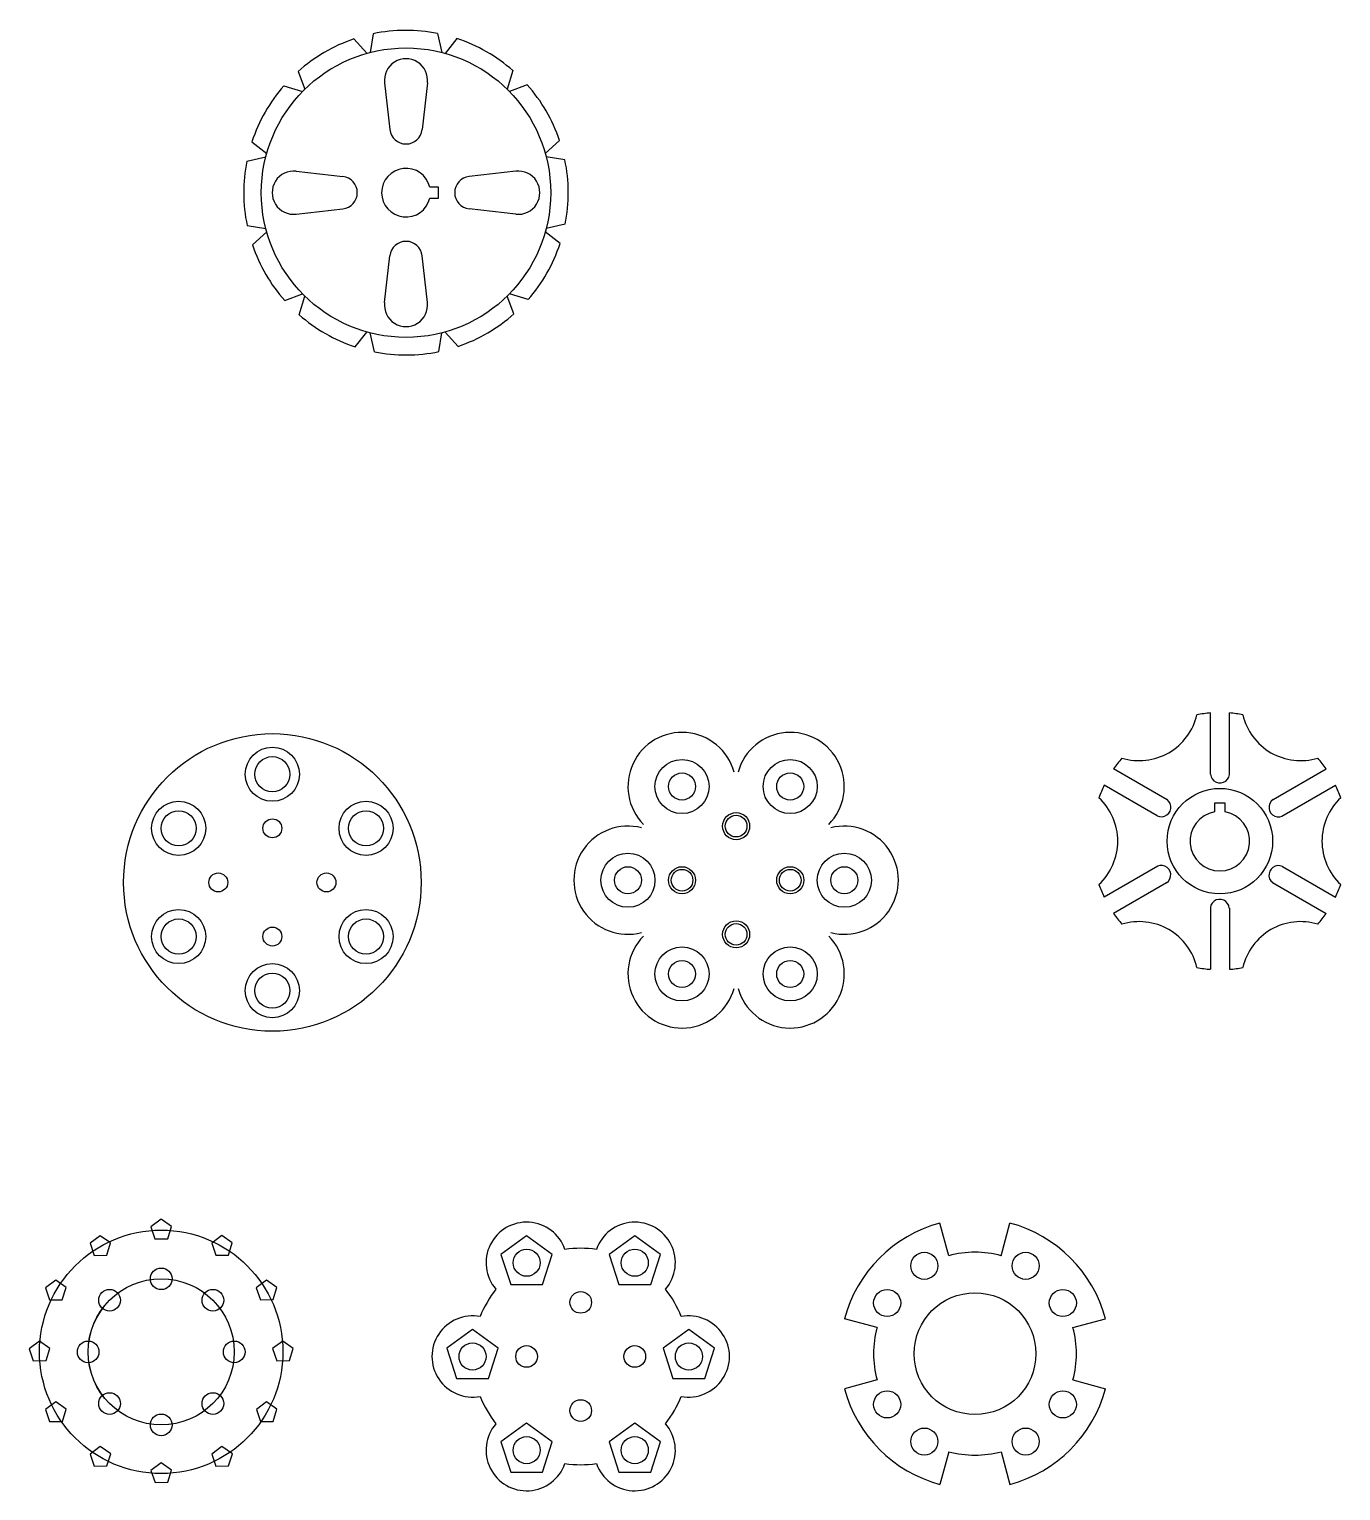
# Model space of a CAD drawing. Header units: millimetres. Extents: x 97 to 2492, y 50 to 1578.
# Drawn here: x 1025 to 1510, y 344 to 884 of the extents above; entities that cross this region are included whole.
import ezdxf

# ---------------------------------------------------------------- set-up
doc = ezdxf.new("R2010")
doc.units = ezdxf.units.MM

# ---------------------------------------------------------------- blocks, each defined once
blk = doc.blocks.new('*U21')
for centre, radius in [((0, -27), 27), ((0, 0), 4)]:
    blk.add_circle(centre, radius)
blk = doc.blocks.new('*U22')
at = {"color": 0, "linetype": 'ByBlock', "lineweight": -2, "transparency": 16777216}
for p, rotation in [((1054.65, 414.37), 45), ((1054.65, 376.19), 135), ((1092.84, 414.37), 314.9999999999999), ((1092.84, 376.19), 225), ((1046.74, 395.28), 90), ((1073.74, 368.28), 180), ((1100.74, 395.28), 270)]:
    blk.add_blockref('*U21', p, dxfattribs=dict(at, rotation=rotation))
blk.add_blockref('*U21', (1073.74, 422.28), dxfattribs=at)
blk = doc.blocks.new('*U23')
blk.add_lwpolyline([(3.8, 1.29), (-0.04, 4), (-3.8, 1.18), (-2.29, -3.27), (2.41, -3.2)], close=True)
blk = doc.blocks.new('*U24')
at = {"color": 0, "linetype": 'ByBlock', "lineweight": -2, "transparency": 16777216}
for p in [(1073.73, 440.28), (1051.23, 434.24), (1096.23, 434.26), (1034.76, 417.77), (1112.71, 417.8), (1028.74, 395.26), (1118.74, 395.3), (1034.78, 372.77), (1112.72, 372.8), (1051.26, 356.3), (1096.26, 356.32), (1073.76, 350.28)]:
    blk.add_blockref('*U23', p, dxfattribs=at)
blk = doc.blocks.new('*U25')
blk.add_circle((0, 0), 4)
blk = doc.blocks.new('*U26')
at = {"color": 0, "linetype": 'ByBlock', "lineweight": -2, "transparency": 16777216}
blk.add_blockref('*U25', (1228.86, 413.58), dxfattribs=at)
for p, rotation in [((1208.86, 393.58), 90), ((1248.86, 393.58), 270), ((1228.86, 373.58), 180)]:
    blk.add_blockref('*U25', p, dxfattribs=dict(at, rotation=rotation))
blk = doc.blocks.new('*U33')
for radius in [10, 6.5]:
    blk.add_circle((0, 0), radius)
blk = doc.blocks.new('*U34')
at = {"color": 0, "linetype": 'ByBlock', "lineweight": -2, "transparency": 16777216}
blk.add_blockref('*U33', (1114.85, 608.81), dxfattribs=at)
for p, rotation in [((1080.2, 588.81), 59.99999999999999), ((1149.49, 588.81), 299.9999999999999), ((1080.2, 548.81), 120), ((1149.49, 548.81), 240), ((1114.85, 528.81), 180)]:
    blk.add_blockref('*U33', p, dxfattribs=dict(at, rotation=rotation))
blk = doc.blocks.new('*U35')
blk.add_circle((0, 0), 3.5)
blk = doc.blocks.new('*U36')
at = {"color": 0, "linetype": 'ByBlock', "lineweight": -2, "transparency": 16777216}
blk.add_blockref('*U35', (1114.85, 588.81), dxfattribs=at)
for p, rotation in [((1094.85, 568.81), 90), ((1134.85, 568.81), 270), ((1114.85, 548.81), 180)]:
    blk.add_blockref('*U35', p, dxfattribs=dict(at, rotation=rotation))
blk = doc.blocks.new('*U37')
for radius in [5, 4]:
    blk.add_circle((0, 0), radius)
blk = doc.blocks.new('*U38')
at = {"color": 0, "linetype": 'ByBlock', "lineweight": -2, "transparency": 16777216}
blk.add_blockref('*U37', (1286.33, 589.62), dxfattribs=at)
for p, rotation in [((1266.33, 569.62), 90), ((1306.33, 569.62), 270), ((1286.33, 549.62), 180)]:
    blk.add_blockref('*U37', p, dxfattribs=dict(at, rotation=rotation))
blk = doc.blocks.new('*U49')
for p, q in [((-7.95, 6.84), (-5.96, -10.44)), ((7.95, 6.84), (5.96, -10.44))]:
    blk.add_line(p, q)
for centre, radius, start, end in [((0, 7.75), 8, 353.4376, 186.5624), ((0, -9.75), 6, 186.5624, 353.4376)]:
    blk.add_arc(centre, radius, start, end)
blk = doc.blocks.new('*U50')
at = {"color": 0, "linetype": 'ByBlock', "lineweight": -2, "transparency": 16777216}
blk.add_blockref('*U49', (1164.26, 857.53), dxfattribs=at)
for p, rotation in [((1130.51, 823.78), 90), ((1198.01, 823.78), 270), ((1164.26, 790.03), 180)]:
    blk.add_blockref('*U49', p, dxfattribs=dict(at, rotation=rotation))
blk = doc.blocks.new('*U51')
for p, q in [((-12.2, 2.83), (-13.22, -4.07)), ((11.64, 2.94), (13.22, -4.08))]:
    blk.add_line(p, q)
blk.add_arc((-0.02, -55.92), 60, 78.79, 101.7084)
blk = doc.blocks.new('*U52')
at = {"color": 0, "linetype": 'ByBlock', "lineweight": -2, "transparency": 16777216}
for p, rotation in [((1136.32, 872.22), 29.99999999999998), ((1192.24, 872.19), 329.9999999999999), ((1115.85, 851.76), 59.99999999999999), ((1212.7, 851.72), 299.9999999999999), ((1108.34, 823.8), 90), ((1220.18, 823.76), 270), ((1115.82, 795.84), 120), ((1212.68, 795.8), 240), ((1136.28, 775.36), 150), ((1192.2, 775.34), 210), ((1164.24, 767.86), 180)]:
    blk.add_blockref('*U51', p, dxfattribs=dict(at, rotation=rotation))
blk.add_blockref('*U51', (1164.28, 879.7), dxfattribs=at)

msp = doc.modelspace()

# ---------------------------------------------------------------- linework, layer by layer
for p, q in [((1461.701, 608.828), (1461.701, 631.445)), ((1461.701, 608.828), (1461.701, 631.445)), ((1461.701, 608.828), (1461.701, 631.445)), ((1461.701, 608.828), (1461.701, 631.445)), ((1468.701, 608.538), (1468.701, 631.445)), ((1468.701, 608.538), (1468.701, 631.445)), ((1468.701, 608.538), (1468.701, 631.445)), ((1445.765, 599.337), (1425.927, 610.791)), ((1445.765, 599.337), (1425.927, 610.791)), ((1445.765, 599.337), (1425.927, 610.791)), ((1484.888, 599.482), (1504.475, 610.791)), ((1484.888, 599.482), (1504.475, 610.791)), ((1484.888, 599.482), (1504.475, 610.791)), ((1484.888, 599.482), (1504.475, 610.791)), ((1442.014, 593.42), (1422.427, 604.729)), ((1442.014, 593.42), (1422.427, 604.729)), ((1442.014, 593.42), (1422.427, 604.729)), ((1442.014, 593.42), (1422.427, 604.729)), ((1488.137, 593.275), (1507.975, 604.729)), ((1488.137, 593.275), (1507.975, 604.729)), ((1488.137, 593.275), (1507.975, 604.729)), ((1442.265, 574.874), (1422.427, 563.42)), ((1442.265, 574.874), (1422.427, 563.42)), ((1442.265, 574.874), (1422.427, 563.42)), ((1488.388, 574.729), (1507.975, 563.42)), ((1488.388, 574.729), (1507.975, 563.42)), ((1488.388, 574.729), (1507.975, 563.42)), ((1488.388, 574.729), (1507.975, 563.42)), ((1445.514, 568.666), (1425.927, 557.358)), ((1445.514, 568.666), (1425.927, 557.358)), ((1445.514, 568.666), (1425.927, 557.358)), ((1445.514, 568.666), (1425.927, 557.358)), ((1484.637, 568.812), (1504.475, 557.358)), ((1484.637, 568.812), (1504.475, 557.358)), ((1484.637, 568.812), (1504.475, 557.358)), ((1461.701, 559.611), (1461.701, 536.704)), ((1461.701, 559.611), (1461.701, 536.704)), ((1461.701, 559.611), (1461.701, 536.704)), ((1468.701, 559.321), (1468.701, 536.704)), ((1468.701, 559.321), (1468.701, 536.704)), ((1468.701, 559.321), (1468.701, 536.704)), ((1468.701, 559.321), (1468.701, 536.704)), ((1364.949, 430.832), (1361.714, 442.906)), ((1384.36, 430.832), (1387.595, 442.906)), ((1338.432, 404.315), (1326.358, 407.551)), ((1410.877, 404.315), (1422.951, 407.551)), ((1338.432, 384.904), (1326.358, 381.669)), ((1410.877, 384.904), (1422.951, 381.669)), ((1364.949, 358.387), (1361.714, 346.313)), ((1384.36, 358.387), (1387.595, 346.313))]:
    msp.add_line(p, q)
for points in [[(1173.036, 821.779), (1176.261, 821.779), (1176.261, 825.779), (1173.036, 825.779)], [(1467.201, 594.891), (1467.201, 598.074), (1463.201, 598.074), (1463.201, 594.891)]]:
    msp.add_lwpolyline(points)
for points in [[(1208.858, 438.225), (1199.347, 431.315), (1202.98, 420.135), (1214.736, 420.135), (1218.368, 431.315)], [(1248.858, 438.225), (1239.347, 431.315), (1242.98, 420.135), (1254.736, 420.135), (1258.368, 431.315)], [(1188.858, 403.584), (1179.347, 396.674), (1182.98, 385.494), (1194.736, 385.494), (1198.368, 396.674)], [(1268.858, 403.584), (1259.347, 396.674), (1262.98, 385.494), (1274.736, 385.494), (1278.368, 396.674)], [(1208.858, 368.943), (1199.347, 362.033), (1202.98, 350.853), (1214.736, 350.853), (1218.368, 362.033)], [(1248.858, 368.943), (1239.347, 362.033), (1242.98, 350.853), (1254.736, 350.853), (1258.368, 362.033)]]:
    msp.add_lwpolyline(points, close=True)
for centre, radius in [((1164.261, 823.779), 53.5), ((1114.845, 568.809), 55), ((1266.326, 604.266), 10), ((1306.326, 604.266), 10), ((1266.326, 604.266), 5), ((1306.326, 604.266), 5), ((1465.201, 584.074), 19.5), ((1246.326, 569.625), 10), ((1326.326, 569.625), 10), ((1246.326, 569.625), 5), ((1326.326, 569.625), 5), ((1266.326, 534.984), 10), ((1306.326, 534.984), 10), ((1266.326, 534.984), 5), ((1306.326, 534.984), 5), ((1073.744, 395.281), 45), ((1208.858, 428.225), 5), ((1248.858, 428.225), 5), ((1355.905, 427.086), 5), ((1393.405, 427.086), 5), ((1342.179, 413.36), 5), ((1374.655, 394.61), 22.5), ((1407.13, 413.36), 5), ((1188.858, 393.584), 5), ((1268.858, 393.584), 5), ((1342.179, 375.86), 5), ((1407.13, 375.86), 5), ((1208.858, 358.943), 5), ((1248.858, 358.943), 5), ((1355.905, 362.134), 5), ((1393.405, 362.134), 5)]:
    msp.add_circle(centre, radius)
for centre, radius, start, end in [((1164.261, 823.779), 9, 12.83959, 347.16041), ((1435.322, 635.827), 22, 253.1678, 346.8322), ((1435.322, 635.827), 22, 253.1678, 346.8322), ((1465.201, 584.074), 47.5, 94.22562, 100.25676), ((1465.201, 584.074), 47.5, 94.22562, 100.25676), ((1465.201, 584.074), 47.5, 79.74324, 85.77438), ((1465.201, 584.074), 47.5, 79.74324, 85.77438), ((1495.08, 635.827), 22, 193.1678, 286.8322), ((1495.08, 635.827), 22, 193.1678, 286.8322), ((1266.326, 604.266), 20, 15.52249, 224.47751), ((1306.326, 604.266), 20, 315.52249, 164.47751), ((1465.201, 584.074), 47.5, 139.74324, 145.77438), ((1465.201, 584.074), 47.5, 139.74324, 145.77438), ((1465.201, 584.074), 47.5, 34.22562, 40.25676), ((1465.201, 584.074), 47.5, 34.22562, 40.25676), ((1465.242, 609.074), 3.5, 183.91906, 8.8234), ((1465.242, 609.074), 3.5, 183.91906, 8.8234), ((1465.242, 609.074), 3.5, 183.91906, 8.8234), ((1465.201, 584.074), 47.5, 154.22562, 160.25676), ((1465.201, 584.074), 47.5, 154.22562, 160.25676), ((1405.442, 584.074), 22, 313.1678, 46.8322), ((1405.442, 584.074), 22, 313.1678, 46.8322), ((1443.571, 596.61), 3.5, 243.91906, 68.8234), ((1443.571, 596.61), 3.5, 243.91906, 68.8234), ((1443.571, 596.61), 3.5, 243.91906, 68.8234), ((1524.96, 584.074), 22, 133.1678, 226.8322), ((1524.96, 584.074), 22, 133.1678, 226.8322), ((1465.201, 584.074), 47.5, 19.74324, 25.77438), ((1465.201, 584.074), 47.5, 19.74324, 25.77438), ((1465.201, 584.074), 11, 100.47568, 79.52432), ((1486.872, 596.539), 3.5, 123.91906, 308.8234), ((1486.872, 596.539), 3.5, 123.91906, 308.8234), ((1486.872, 596.539), 3.5, 123.91906, 308.8234), ((1246.326, 569.625), 20, 75.52249, 284.47751), ((1326.326, 569.625), 20, 255.52249, 104.47751), ((1443.53, 571.61), 3.5, 303.91906, 128.8234), ((1443.53, 571.61), 3.5, 303.91906, 128.8234), ((1443.53, 571.61), 3.5, 303.91906, 128.8234), ((1486.831, 571.539), 3.5, 63.91906, 248.8234), ((1486.831, 571.539), 3.5, 63.91906, 248.8234), ((1486.831, 571.539), 3.5, 63.91906, 248.8234), ((1465.201, 584.074), 47.5, 199.74324, 205.77438), ((1465.201, 584.074), 47.5, 199.74324, 205.77438), ((1465.201, 584.074), 47.5, 334.22562, 340.25676), ((1465.201, 584.074), 47.5, 334.22562, 340.25676), ((1465.16, 559.074), 3.5, 3.91906, 188.8234), ((1465.16, 559.074), 3.5, 3.91906, 188.8234), ((1465.16, 559.074), 3.5, 3.91906, 188.8234), ((1465.201, 584.074), 47.5, 214.22562, 220.25676), ((1465.201, 584.074), 47.5, 214.22562, 220.25676), ((1465.201, 584.074), 47.5, 319.74324, 325.77438), ((1465.201, 584.074), 47.5, 319.74324, 325.77438), ((1435.322, 532.322), 22, 13.1678, 106.8322), ((1435.322, 532.322), 22, 13.1678, 106.8322), ((1495.08, 532.322), 22, 73.1678, 166.8322), ((1495.08, 532.322), 22, 73.1678, 166.8322), ((1266.326, 534.984), 20, 135.52249, 344.47751), ((1306.326, 534.984), 20, 195.52249, 44.47751), ((1465.201, 584.074), 47.5, 259.74324, 265.77438), ((1465.201, 584.074), 47.5, 259.74324, 265.77438), ((1465.201, 584.074), 47.5, 274.22562, 280.25676), ((1465.201, 584.074), 47.5, 274.22562, 280.25676), ((1208.858, 428.225), 15, 19.19308, 220.80692), ((1248.858, 428.225), 15, 319.19308, 160.80692), ((1374.655, 394.61), 50, 105, 165), ((1374.655, 394.61), 50, 15, 75), ((1228.858, 393.584), 40, 81.61385, 98.38615), ((1374.655, 394.61), 37.5, 75, 105), ((1228.858, 393.584), 40, 141.61385, 158.38615), ((1228.858, 393.584), 40, 21.61385, 38.38615), ((1188.858, 393.584), 15, 79.19308, 280.80692), ((1268.858, 393.584), 15, 259.19308, 100.80692), ((1374.655, 394.61), 37.5, 165, 195), ((1374.655, 394.61), 37.5, 345, 15), ((1228.858, 393.584), 40, 201.61385, 218.38615), ((1228.858, 393.584), 40, 321.61385, 338.38615), ((1374.655, 394.61), 50, 195, 255), ((1374.655, 394.61), 50, 285, 345), ((1208.858, 358.943), 15, 139.19308, 340.80692), ((1248.858, 358.943), 15, 199.19308, 40.80692), ((1374.655, 394.61), 37.5, 255, 285), ((1228.858, 393.584), 40, 261.61385, 278.38615)]:
    msp.add_arc(centre, radius, start, end)

# ---------------------------------------------------------------- block references
for name in ['*U52', '*U50', '*U34', '*U38', '*U36', '*U24', '*U22', '*U26']:
    msp.add_blockref(name, (0, 0))

doc.saveas('drawing.dxf')
